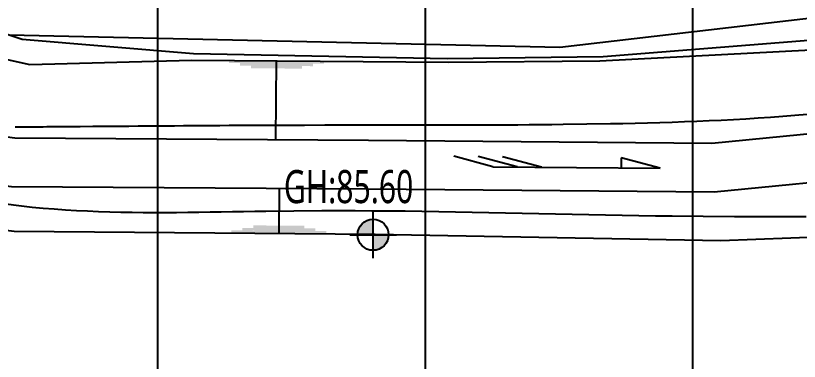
# Model space of a CAD drawing. Header units: millimetres. Extents: x 0 to 190005487, y 0 to 455456909.
# Drawn here: x 143827 to 176048, y 165098 to 179311 of the extents above; entities that cross this region are included whole.
import ezdxf
from ezdxf.enums import TextEntityAlignment as Align
from ezdxf.xclip import XClip

# ---------------------------------------------------------------- set-up
doc = ezdxf.new("R2010")
doc.units = ezdxf.units.MM
doc.header["$LTSCALE"] = 800
doc.header["$MEASUREMENT"] = 0
doc.header["$XCLIPFRAME"] = 0
doc.linetypes.add('CEN', pattern=[62, 60, -1, 0, -1])
doc.layers.get('0').update_dxf_attribs({"linetype": 'CONTINUOUS'})
for name, color, linetype in [('1-5CON', 30, 'CONTINUOUS'), ('1-HY', 8, 'CONTINUOUS'), ('1-ROAD', 1, 'CONTINUOUS'), ('1-물선', 5, 'CONTINUOUS'), ('1-지적선', 3, 'CONTINUOUS'), ('CE_GH', 240, 'CONTINUOUS'), ('CEN', 1, 'CEN'), ('NR', 7, 'CONTINUOUS')]:
    doc.layers.add(name, color=color, linetype=linetype)
doc.layers.add('CE_GH_TEXT', color=2, linetype='CONTINUOUS', lineweight=20)
doc.styles.add('나눔고딕N', font='NanumGothic.ttf')

# ---------------------------------------------------------------- blocks, each defined once
blk = doc.blocks.new('A$C19E135C4')
at = {"layer": '1-물선', "linetype": 'Continuous'}
for p, q in [((1.605, 0), (0, 0.416)), ((2.605, 0), (1, 0.416)), ((3.605, 0), (2, 0.416)), ((8.479, 0), (6.874, 0.416)), ((1.605, 0), (8.479, 0))]:
    blk.add_line(p, q, dxfattribs=at)
blk.add_lwpolyline([(6.874, 0.416), (6.874, 0)], dxfattribs=at)
blk = doc.blocks.new('현황측량 지적')
at = {"layer": '1-5CON', "color": 8, "linetype": 'Continuous', "elevation": 85000}
for points in [[(47386, 12197), (46796, 12193), (46205, 12191), (45614, 12191), (45024, 12192), (44433, 12195), (43155, 12204), (41879, 12219), (41192, 12229), (40506, 12240), (39820, 12252), (39134, 12265), (38447, 12279), (37762, 12293), (37076, 12307), (36390, 12322), (35704, 12337), (35018, 12351), (34332, 12365), (33646, 12378), (32960, 12390), (32274, 12402), (31587, 12412), (30901, 12421), (30214, 12428), (29527, 12433), (28840, 12437), (28153, 12438), (27465, 12437), (26319, 12430), (25171, 12417), (24712, 12410), (24253, 12403), (23794, 12396), (23335, 12388), (22876, 12382), (22417, 12375), (21958, 12370), (21499, 12366), (21041, 12364), (20582, 12364), (20124, 12366), (19666, 12371), (19208, 12379), (18750, 12390), (18293, 12404), (17836, 12423), (17380, 12445), (16924, 12472), (16469, 12505), (16013, 12542), (15559, 12585), (15017, 12643), (14476, 12709)], [(14855, 15895), (15001, 15896), (15147, 15896), (15292, 15897), (15438, 15898), (15582, 15899), (15727, 15900), (15872, 15901), (16016, 15902), (16160, 15903), (16304, 15904), (16448, 15905), (16592, 15906), (16736, 15907), (16880, 15908), (17024, 15909), (17537, 15913), (18052, 15917), (18423, 15920), (18794, 15923), (19166, 15926), (19539, 15929), (19912, 15932), (20285, 15935), (20659, 15937), (21033, 15940), (21407, 15943), (21782, 15946), (22157, 15948), (22532, 15951), (22907, 15953), (23282, 15956), (23658, 15958), (24033, 15960), (24409, 15962), (24785, 15964), (25160, 15965), (25536, 15967), (25911, 15968), (26755, 15970), (27598, 15971), (28066, 15972), (28533, 15972), (29001, 15972), (29468, 15972), (29935, 15972), (30402, 15971), (30869, 15971), (31335, 15971), (31802, 15971), (32268, 15971), (32735, 15972), (33201, 15972), (33667, 15973), (34134, 15975), (34600, 15976), (35066, 15979), (35533, 15982), (35999, 15985), (36465, 15989), (36932, 15994), (37398, 15999), (38370, 16012), (39343, 16029), (39849, 16038), (40354, 16049), (40860, 16062), (41366, 16076), (41872, 16092), (42378, 16109), (42883, 16129), (43389, 16151), (43894, 16175), (44400, 16202), (44905, 16231), (45410, 16263), (45914, 16298), (46419, 16336), (46922, 16378), (47426, 16422)]]:
    blk.add_lwpolyline(points, dxfattribs=at)
at = {"layer": '1-HY'}
for points in [[(9625, 19742), (15461, 18456), (22114, 18642), (32689, 18552), (38894, 18603), (47584, 19064), (55711, 20604), (58094, 20776), (58903, 19922), (61128, 20202), (62782, 21955), (70814, 23387), (84172, 25940), (93315, 28602)], [(-9232, 19250), (-3947, 15360), (4590, 12888), (14814, 11611), (29668, 11486), (43871, 11222), (58268, 11764)]]:
    blk.add_lwpolyline(points, dxfattribs=at)
at = {"layer": '1-ROAD'}
blk.add_lwpolyline([(-35623, 37377), (-31405, 32869), (-29779, 31530), (-25245, 31316), (-18746, 30264), (-12431, 29244), (-6879, 27567), (-24, 24752), (5901, 22373), (10283, 21097), (15144, 19504), (22191, 18912), (32627, 18699), (39042, 18788), (47477, 19460), (55607, 20845), (61143, 21883), (70770, 23734), (84097, 26428), (93284, 28806)], dxfattribs=at)
at = {"layer": '1-물선'}
for points in [[(-44527, 46069), (-43510, 45567), (-38516, 37084), (-35029, 32049), (-31930, 29077), (-28261, 28084), (-22622, 27049), (-17451, 26111), (-13244, 25122), (-7187, 22521), (-2191, 18804), (5198, 16710), (14848, 15440), (29384, 15349), (43509, 15220), (57330, 16577), (70112, 18974), (84062, 21418), (91786, 23556), (98779, 25841), (104280, 27429), (115356, 29359), (128526, 28969), (137832, 28498)], [(-44934, 45628), (-45234, 44552), (-40202, 36006), (-36558, 30745), (-32946, 27280), (-28703, 26132), (-22981, 25082), (-17858, 24152), (-13872, 23215), (-8192, 20776), (-3090, 16980), (4793, 14746), (14711, 13441), (29368, 13349), (43598, 13219), (57613, 14595), (70469, 17006), (84407, 19448), (91500, 21171), (99401, 23893), (104968, 25394), (115413, 27185), (131532, 26112), (138208, 25817)]]:
    blk.add_lwpolyline(points, dxfattribs=at)
at = {"layer": '1-지적선', "color": 8}
blk.add_polyline3d([(164646, 36999, 0), (159471, 37047, 0), (133715, 33447, 0), (111993, 34195, 0), (72168, 23245, 0), (37249, 19155, 0), (12164, 19719, 0), (-6679, 27296, 0), (-31371, 32014, 0), (-38601, 39563, 0), (-42798, 49546, 0), (-42034, 50172, 0), (-37419, 53960, 0), (-35300, 55700, 0), (-25832, 58666, 0)], dxfattribs=at)
at = {"layer": 'NR', "color": 8, "linetype": 'Continuous'}
for p, q in [((25580, 15373), (25607, 18612)), ((25718, 13372), (25702, 11519))]:
    blk.add_line(p, q, dxfattribs=at)
for points in [[(23657, 18628), (27557, 18595), (23656, 18523), (27556, 18490)], [(24106, 18520), (27106, 18494), (24105, 18415), (27105, 18389)], [(24555, 18411), (26655, 18393), (24554, 18306), (26654, 18288)], [(27652, 11503), (23752, 11535), (27653, 11608), (23753, 11640)], [(27203, 11611), (24203, 11637), (27204, 11716), (24204, 11742)], [(26754, 11720), (24654, 11738), (26755, 11825), (24655, 11843)]]:
    blk.add_solid(points, dxfattribs=at)
at = {"layer": '1-물선', "linetype": 'Continuous', "xscale": 1000, "yscale": 1000, "zscale": 1000, "rotation": 359.4756724081817}
blk.add_blockref('A$C19E135C4', (32900, 14271), dxfattribs=at)
blk = doc.blocks.new('A$C22D04AE8')
at = {"layer": 'CE_GH'}
h = blk.add_hatch(color=256, dxfattribs=at)
h.paths.add_polyline_path([(0, 0), (0, 800, 0.414214), (-800, 0)])
h.paths.add_polyline_path([(800, 0), (0, 0), (0, -800, 0.414214)])
for points in [[(0, -1200), (0, 1200)], [(-1200, 0), (1200, 0)]]:
    blk.add_lwpolyline(points, dxfattribs=at)
blk.add_circle((0, 0), 800, dxfattribs=at)
blk = doc.blocks.new('G$CBD6C6888')
at = {"layer": 'CE_GH', "linetype": 'ByBlock', "xscale": 0.8, "yscale": 0.8, "zscale": 0.8}
blk.add_blockref('A$C22D04AE8', (137345, 161245), dxfattribs=at)
at = {"layer": 'CE_GH_TEXT', "color": 2, "lineweight": 20, "style": '나눔고딕N', "width": 0.7}
blk.add_text('GH:85.60', height=1360, dxfattribs=at).set_placement((133677, 163225), align=Align.MIDDLE_LEFT)

msp = doc.modelspace()

# ---------------------------------------------------------------- linework, layer by layer
at = {"layer": 'CEN'}
for p, q in [((149672.1, 62488.1), (149672.1, 195988.1)), ((160672.1, 62488.1), (160672.1, 195988.1)), ((171672.1, 62488.1), (171672.1, 195988.1))]:
    msp.add_line(p, q, dxfattribs=at)

# ---------------------------------------------------------------- block references
ref = msp.add_blockref('현황측량 지적', (128944.9, 158844.9))
XClip(ref).set_block_clipping_path([(-120941.079460036, -150848.0068536659), (162857.5363889819, 70751.9931463341)])
msp.add_blockref('G$CBD6C6888', (21175.8, 9057.8))

doc.saveas('drawing.dxf')
